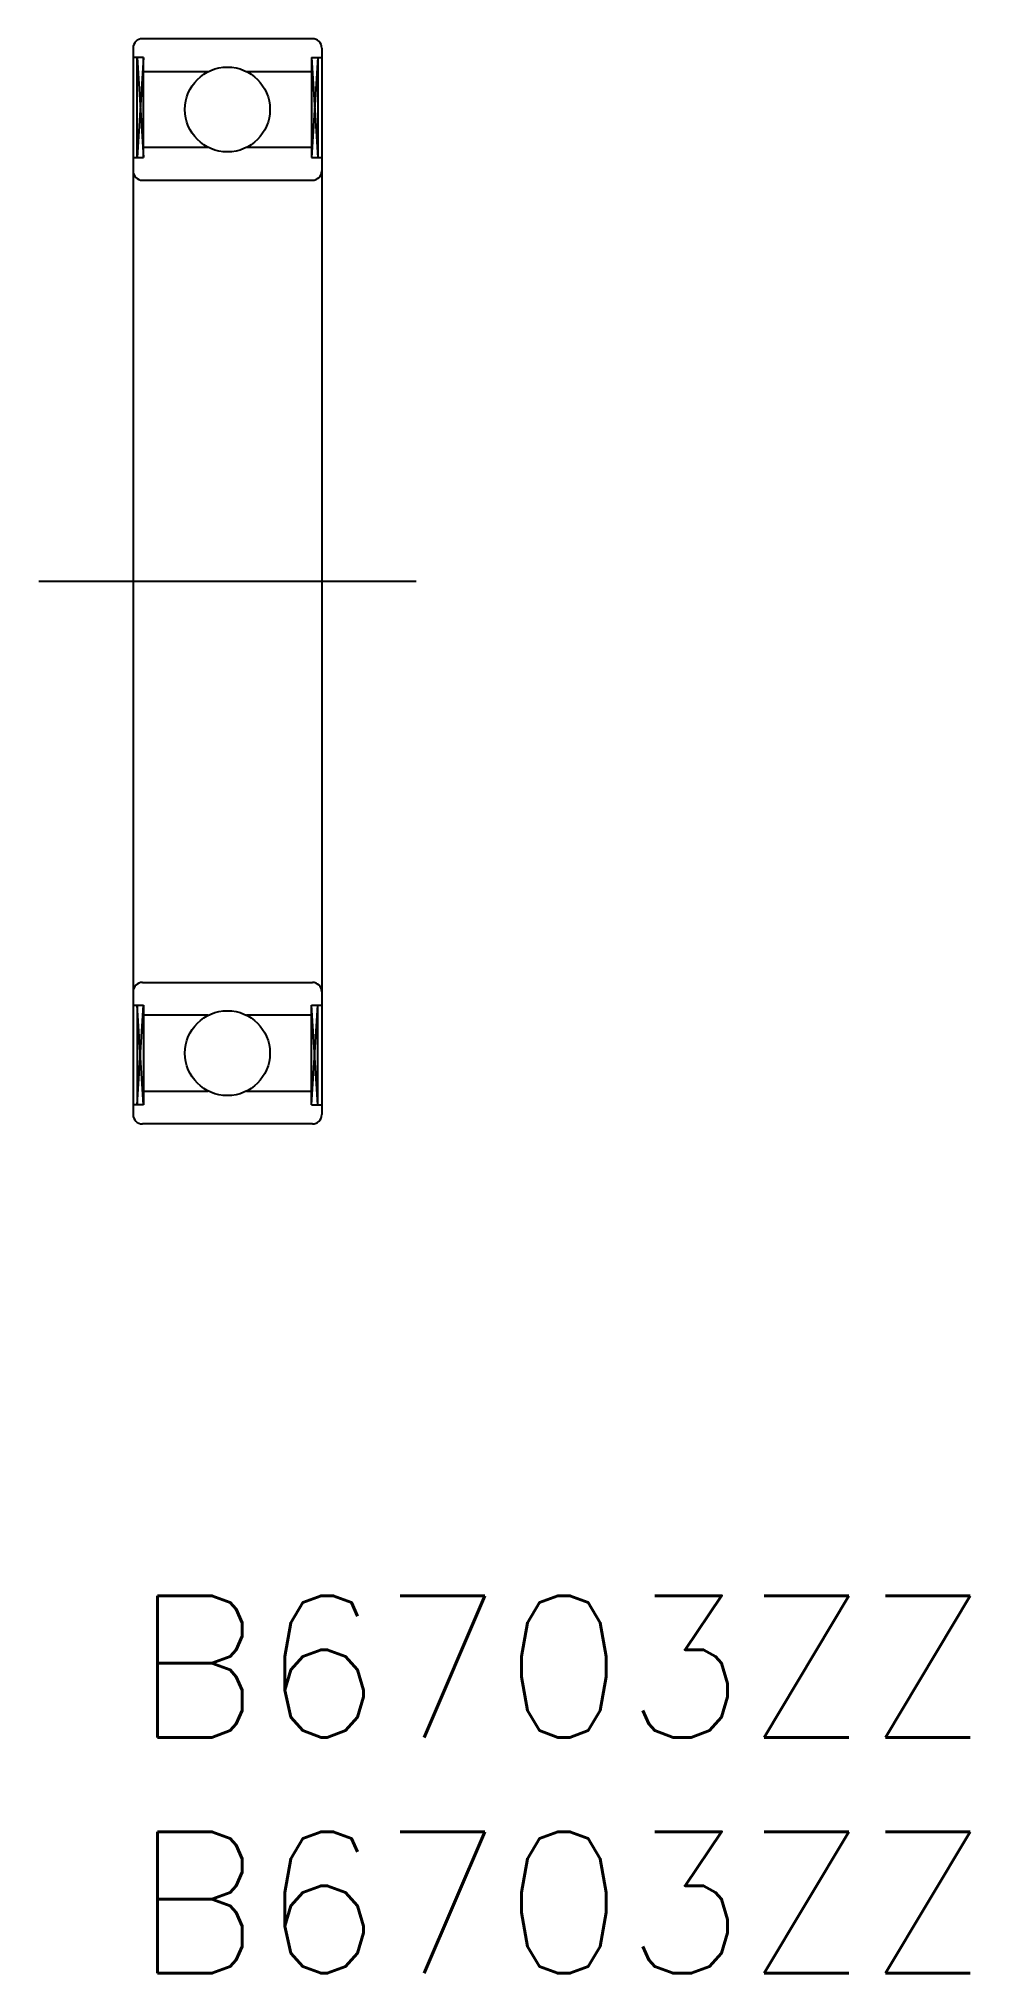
# Model space of a CAD drawing. Extents: x -2 to 17.7, y -8 to 33.
import ezdxf

# ---------------------------------------------------------------- set-up
doc = ezdxf.new("R2010")
doc.units = 0
doc.header["$LTSCALE"] = 0.5
doc.linetypes.add('CENTER', pattern=[50.8, 31.75, -6.35, 6.35, -6.35])
for name, color, linetype in [('MSM_CENTER', 1, 'CENTER'), ('MSM_CONTINUOUS', 7, 'CONTINUOUS'), ('MSM_NARROW', 5, 'CONTINUOUS'), ('MSM_PART_NUMBER', 7, 'CONTINUOUS')]:
    doc.layers.add(name, color=color, linetype=linetype)
doc.styles.get("Standard").update_dxf_attribs({"font": 'txt.shx', "height": 3, "bigfont": 'bigfont.shx'})

# ---------------------------------------------------------------- blocks, each defined once
blk = doc.blocks.new('*U2')
at = {"layer": 'MSM_PART_NUMBER'}
blk.add_text('B6703ZZ', height=3, dxfattribs=at).set_placement((0, -3))
blk = doc.blocks.new('*U3')
at = {"layer": 'MSM_PART_NUMBER'}
blk.add_text('B6703ZZ', height=3, dxfattribs=at).set_placement((0, -8))

msp = doc.modelspace()

# ---------------------------------------------------------------- linework, layer by layer
at = {"layer": 'MSM_CENTER'}
msp.add_line((-2, 21.5), (6, 21.5), dxfattribs=at)
at = {"layer": 'MSM_CONTINUOUS'}
for p, q in [((0, 32.8), (0, 10.2)), ((3.8, 33), (0.2, 33)), ((4, 32.8), (4, 10.2)), ((0.22, 32.598), (0, 32.598)), ((0.084, 30.48), (0.084, 32.598)), ((0.22, 30.48), (0.22, 32.598)), ((3.78, 32.598), (3.78, 30.48)), ((3.78, 32.598), (4, 32.598)), ((3.916, 32.598), (3.916, 30.48)), ((0.22, 32.304), (1.595, 32.304)), ((2.405, 32.304), (3.78, 32.304)), ((0, 30.48), (0.22, 30.48)), ((1.595, 30.696), (0.22, 30.696)), ((3.78, 30.696), (2.405, 30.696)), ((3.78, 30.48), (4, 30.48)), ((0.2, 30), (3.8, 30)), ((0.2, 13), (3.8, 13)), ((0, 12.52), (0.22, 12.52)), ((0.084, 12.52), (0.084, 10.402)), ((0.22, 12.52), (0.22, 10.402)), ((1.595, 12.304), (0.22, 12.304)), ((3.78, 12.304), (2.405, 12.304)), ((3.78, 10.402), (3.78, 12.52)), ((3.78, 12.52), (4, 12.52)), ((3.916, 10.402), (3.916, 12.52)), ((0.22, 10.696), (1.595, 10.696)), ((2.405, 10.696), (3.78, 10.696)), ((0.22, 10.402), (0, 10.402)), ((3.78, 10.402), (4, 10.402)), ((3.8, 10), (0.2, 10))]:
    msp.add_line(p, q, dxfattribs=at)
for centre in [(2, 31.5), (2, 11.5)]:
    msp.add_circle(centre, 0.9, dxfattribs=at)
for centre, start, end in [((0.2, 32.8), 90, 180), ((3.8, 32.8), 0, 90), ((0.2, 30.2), 180, 270), ((3.8, 30.2), 270, 0), ((0.2, 12.8), 90, 180), ((3.8, 12.8), 0, 90), ((0.2, 10.2), 180, 270), ((3.8, 10.2), 270, 0)]:
    msp.add_arc(centre, 0.2, start, end, dxfattribs=at)
at = {"layer": 'MSM_NARROW'}
for p, q in [((0.084, 32.598), (0.22, 30.48)), ((0.22, 32.598), (0.084, 30.48)), ((3.78, 32.598), (3.916, 30.48)), ((3.916, 32.598), (3.78, 30.48)), ((0.084, 10.402), (0.22, 12.52)), ((0.22, 10.402), (0.084, 12.52)), ((3.78, 10.402), (3.916, 12.52)), ((3.916, 10.402), (3.78, 12.52))]:
    msp.add_line(p, q, dxfattribs=at)

# ---------------------------------------------------------------- block references
at = {"layer": 'MSM_CONTINUOUS'}
for name in ['*U2', '*U3']:
    msp.add_blockref(name, (0, 0), dxfattribs=at)

doc.saveas('drawing.dxf')
